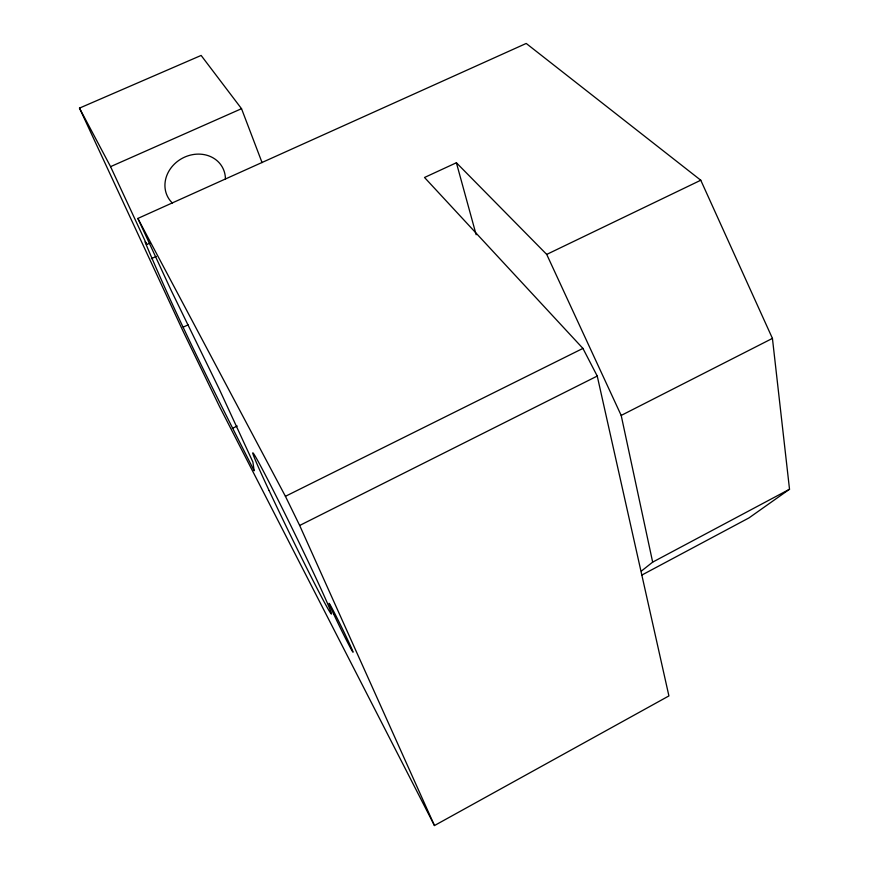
<?xml version="1.0" encoding="UTF-8"?>
<svg xmlns="http://www.w3.org/2000/svg" width="869" height="869" viewBox="0 0 869 869"><rect width="100%" height="100%" fill="white"/><g stroke="black" fill="none" stroke-linecap="round" stroke-linejoin="round"><path stroke-width="1.3" d="M641.387 571.074L652.662 562.134L789.519 489.247L772.432 338.399L700.772 180.231L526.212 43.45L137.867 218.434L171.041 290.159L219.444 389.508L252.89 462.026L254.15 470.748C216.001 395.384 177.569 319.868 145.025 241.908M789.519 489.247L749.013 517.891L641.67 575.159M262.069 162.622L241.528 108.69L201.13 55.442L79.481 108.114L183.392 331.893L219.357 406.225L434.467 825.55L668.913 695.928L597.242 376.06L582.925 348.404L424.517 177.482L456.388 162.753L546.71 254.411L621.194 415.436L652.662 562.134M621.194 415.436L772.432 338.399M434.467 825.55L299.664 525.473L597.242 376.06M137.867 218.434L285.423 496.308L582.925 348.404M232.36 428.395L237.237 426.027M546.71 254.411L700.772 180.231M183.25 327.124L188.117 324.843M151.358 258.636L156.29 256.388M145.688 242.516L146.742 244.515L150.413 242.842M79.481 108.114L110.569 166.642L241.528 108.69M285.423 496.308L299.664 525.473M110.569 166.642L146.742 244.515M456.388 162.753L476.147 234.739M172.464 203.107A31.088 27.243 -28.6 0 1 184.532 157.17A31.088 27.243 -28.6 0 1 225.429 179.253M333.642 613.981A27.373 0.739 63.9 0 0 352.955 652.184A27.373 0.739 63.9 0 0 336.433 616.794A27.373 0.739 63.9 0 0 333.642 613.981M269.097 490.55A89.561 2.259 64 0 0 331.122 613.829A89.561 2.259 64 0 0 275.951 495.688A89.561 2.259 64 0 0 269.097 490.55"/></g></svg>
